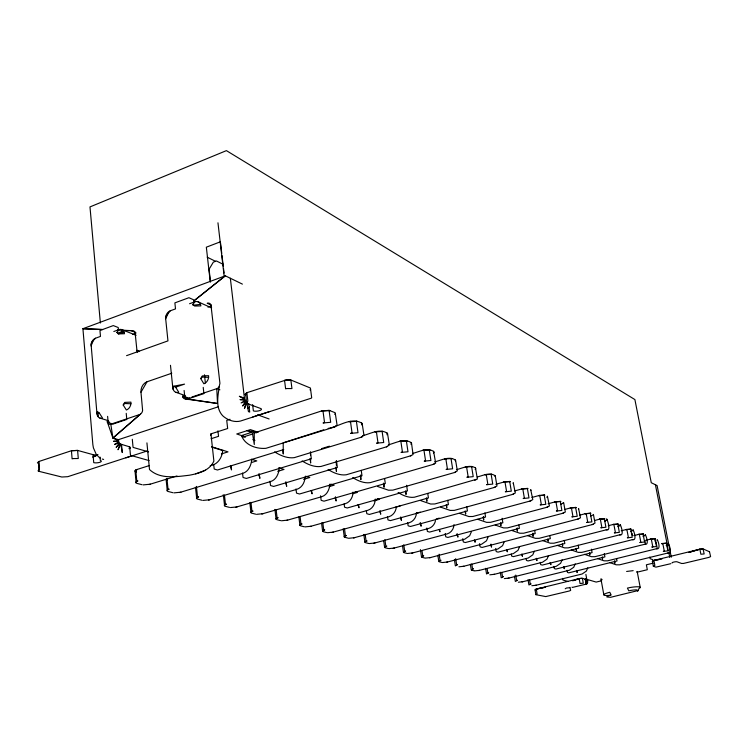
<?xml version="1.0" encoding="UTF-8"?>
<svg xmlns="http://www.w3.org/2000/svg" width="748" height="748" viewBox="0 0 748 748"><rect width="100%" height="100%" fill="white"/><g stroke="black" fill="none" stroke-linecap="round" stroke-linejoin="round"><path stroke-width="1.12" d="M208.599 377.366L208.599 375.692L202.325 375.917L200.744 378.619L203.858 383.78A6.676 5.255 -68.8 0 0 208.599 377.366L202.194 377.039L200.744 378.619M126.571 355.655L167.954 340.882L165.673 318.732C165.252 315.254 168.637 313.356 170.273 310.803L175.509 308.887L174.882 302.875L188.917 297.704L193.648 299.817M130.919 403.78L130.947 402.134L124.729 402.387L123.205 405.014L126.375 410.007A6.508 4.984 -70.5 0 0 130.919 403.78L124.598 403.49L123.205 405.014M96.96 413.709L97.492 411.681L99.362 413.139L102.541 418.067A6.461 4.899 -71 0 1 97.895 416.514L96.96 413.709L91.088 344.351L92.238 341.677L95.501 338.227L100.475 336.404L99.952 330.504L113.294 325.586L118.24 327.531L118.511 330.476M97.268 415.224L97.492 411.681L97.895 416.514L97.81 412.616L99.362 413.139M606.993 520.44C604.739 513.362 612.883 531.912 606.179 529.836L553.95 543.207L550.257 543.207L542.758 540.626M453.999 524.591C453.952 528.733 451.166 532.772 447.126 533.941L393.224 548.303M252.628 404.649L253.376 410.904A4.479 1.421 -6.6 0 0 259.547 410.624A4.479 1.421 -6.6 0 0 260.706 408.52L246.728 403.378L245.727 394.907L244.933 394.261L246.859 392.709L286.783 379.75L290.86 380.012L310.42 388.025L311.71 397.861L311.046 398.254L240.435 421.059C234.171 422.629 227.196 419.946 222.614 415.682C215.293 407.623 217.995 396.281 219.192 386.594L219.921 383.313L210.955 304.978A4.348 3.385 -66.2 0 0 207.215 303.258L211.319 305.109M416.458 512.904C416.374 517.223 413.494 521.459 409.296 522.702L353.524 537.934M396.309 506.639C396.206 511.043 393.289 515.381 388.988 516.681L332.243 532.38M375.262 499.047C375.309 503.881 372.467 508.911 367.679 510.351L309.924 526.545M620.307 525.666C618.83 520.253 625.861 536.727 619.512 534.867L568.162 547.882L564.525 547.882L557.288 545.385M353.028 492.1C353.056 497.046 350.176 502.198 345.277 503.703L286.484 520.43M304.969 477.084C304.941 482.273 301.968 487.687 296.844 489.323L235.882 507.209M633.079 530.678C632.172 526.47 638.371 541.328 632.303 539.691L581.804 552.379L578.223 552.37L571.229 549.958M109.311 421.984L107.104 421.311L112.92 438.048L118.436 439.665L118.623 440.74L113.481 441.273L118.988 441.788L114.575 444.443L119.502 442.751L116.127 447.341L120.129 443.555L118.016 449.763L120.821 444.153L129.684 446.855L130.433 454.868L131.087 456.065L67.797 476.682L61.813 477.018L39.018 471.352L38.737 461.544L71.443 450.726L77.605 450.418L93.051 454.653A4.31 1.272 -4.8 0 0 97.09 454.775M645.328 535.493C644.701 532.165 650.536 545.797 644.57 544.32L594.894 556.69L591.378 556.68L584.618 554.343M173.153 389.418L173.751 386.211L184.55 384.126L175.63 387.165L173.751 386.211L172.807 387.875L173.153 389.418A6.62 5.161 -69.4 0 0 178.763 392.27L175.63 387.165M657.109 540.112C656.641 537.064 662.214 550.21 656.361 548.77L607.488 560.841L604.019 560.822L597.474 558.56M210.618 435.392L210.955 433.868L227.654 428.511L226.738 420.357L230.019 419.291M91.05 345.931L93.051 341.116M668.422 544.563C668.086 541.73 673.434 554.455 667.693 553.053L619.596 564.824L616.174 564.805L609.844 562.618M587.806 567.797L586.357 571.098L582.103 574.006L535.372 585.413M548.499 555.661L546.975 559.158L542.506 562.244L493.587 574.501M562.113 559.869L560.617 563.291L556.222 566.32L508.051 578.279M575.212 563.908L573.735 567.274L569.406 570.238L521.973 581.916M488.126 537.017L486.471 540.813L481.684 544.189L429.539 557.784M504.189 541.973L502.563 545.694L497.85 548.995L446.556 562.225M519.57 546.723L517.981 550.369L513.352 553.595L462.872 566.488M534.334 551.285L532.772 554.848L528.228 558.008L478.542 570.574M471.362 531.837L469.66 535.718L464.789 539.177L411.783 553.146M435.486 520.748C434.71 524.264 432.166 527.434 428.651 528.453L373.832 543.235M165.673 318.732L168.01 313.674M129.039 448.725L129.684 446.855L130.348 448.08L129.815 448.417M136.847 469.529L135.753 469.95L136.828 481.347L137.922 480.927L135.678 482.273L136.155 483.096L135.089 471.736L135.902 472.053L136.847 469.529L148.983 465.686M709.525 551.781L703.111 548.939L699.857 549.21L653.902 560.402L652.378 561.29L653.341 566.255L655.931 567.143L670.844 563.674M329.924 484.115C329.485 489.267 327.156 495.092 321.696 496.7L261.837 513.988M569.976 587.339L570.659 590.415L569.2 591.014L545.76 596.586L535.877 594.679L535.063 589.854L536.288 589.059L579.158 578.615C582.935 577.456 587.573 579.027 586.787 583.973L573.174 587.255M535.877 594.679L537.101 593.884L536.288 589.059L545.32 587.245M245.727 394.907L246.859 392.709L247.869 401.199L245.933 402.733L246.728 403.378M223.297 450.399L222.67 450.511C222.165 457.524 217.79 464.686 210.207 465.63M637.698 590.911L639.054 588.48A9.584 1.646 -9.9 0 0 637.932 586.769A9.584 1.646 -9.9 0 0 627.432 588.087L628.797 590.845A7.031 1.197 -9.9 0 1 636.791 589.882L637.698 590.911L638.138 590.537L610.649 597.297L606.834 596.96A6.984 1.187 -9.8 0 1 611.163 595.015L609.788 592.276A9.518 1.627 -9.8 0 0 603.851 594.847L600.925 578.859M118.623 440.74L112.92 438.048L140.465 414.111A4.31 3.319 -70.7 0 0 142.606 410.437L140.97 392.186L147.01 381.789L171.806 373.224M636.857 571.921L637.174 571.435L640.232 587.498M116.931 332.439L118.876 329.653A6.414 4.843 -68.4 0 1 123.542 331.018L124.505 333.739L118.362 333.898L116.931 332.439L118.044 332.991L123.542 331.018L118.362 333.898L124.187 332.262M192.675 304.651L194.882 301.79A6.573 5.105 -66.5 0 1 200.52 304.389L200.875 305.895L194.676 306.026L192.675 304.651L194.33 305.1L200.52 304.389M653.341 566.255L654.865 565.376L653.902 560.402L659.456 559.429M334.702 414.299L335.282 413.747M361.574 424.827L362.163 424.303L361.508 422.975C350.625 416.842 338.844 426.809 328.157 428.408M140.465 414.111L112.92 438.048L110.807 424.2A4.264 3.254 -71.2 0 1 108.338 423.817M386.903 434.747L387.492 434.251L386.931 432.989C379.18 428.239 370.382 433.859 362.715 435.691M410.811 444.116L411.409 443.639L410.933 442.442C403.714 438.029 395.505 443.115 388.343 444.817M193.751 301.079L225.298 275.806L242.408 284.118M193.769 300.911L225.298 275.806L82.916 328.709L92.864 444.677L93.416 447.884L96.053 453.905M433.429 452.979L434.027 452.521L433.616 451.371C426.93 447.295 419.282 451.839 412.625 453.438M560.925 504.339L563.683 502.703L565.32 512.034L562.524 513.362L507.49 527.901L503.61 527.929L495.213 525.04M146.926 442.881L149.507 469.538C160.128 479.543 176.098 476.757 189.244 475.242C198.631 473.512 209.655 470.698 213.881 461.086L210.955 433.868M475.158 469.333L475.756 468.903L475.476 467.865C469.417 464.209 462.479 468.276 456.43 469.651M607.039 519.682L604.608 521.365L605.6 521.066M620.382 524.937L617.951 526.564L618.923 526.274M535.063 589.854L536.288 589.059L545.152 587.292M633.182 529.977L630.742 531.548L631.705 531.276M645.459 534.811L643.028 536.335L643.972 536.073M135.753 469.95L134.612 470.894L135.902 472.053M546.919 497.448L547.424 496.205L549.434 505.985L546.62 507.359L490.576 522.328L486.63 522.366L477.897 519.364M668.59 543.927L666.178 545.357L667.861 544.834M309.943 389.876L310.607 389.484M652.378 561.29L653.902 560.402L661.905 559.027M247.495 408.277L249.495 407.136M592.51 515.307L593.416 514.409L595.006 523.076L592.266 524.582L539.13 538.317L535.381 538.336L527.592 535.652M247.504 408.399L249.514 407.286M251.721 432.335L241.511 435.57C244.876 445.144 256.321 449.118 265.914 448.323L334.085 427.145L337.067 425.088L335.197 412.737L329.083 410.334L321.444 410.998L254.245 432.933L252.665 430.783L251.796 431.316L246.99 430.717L252.413 432.886L254.292 444.499L254.245 432.933M274.647 451.876C280.229 455.504 287.494 458.599 294.245 457.654L361.004 437.3L363.977 435.336L362.126 423.34L361.508 422.975M302.136 460.918C307.503 464.405 314.478 467.369 320.976 466.462L386.37 446.874L389.343 445.004L387.511 433.335L386.931 432.989M328.12 469.454C333.281 472.82 339.985 475.653 346.24 474.784L410.325 455.915L413.055 454.569L411.475 442.769L410.933 442.442M352.701 477.533C357.684 480.786 364.126 483.498 370.157 482.666L432.97 464.461L435.673 463.171L433.616 451.371M377.712 486.518L388.521 490.22L392.84 490.127L454.419 472.558L457.346 470.903L455.579 460.142C449.006 455.7 441.198 460.385 434.551 461.927M92.986 456.963L97.118 455.065M92.92 457.14L98.072 454.812M398.104 492.455C402.742 495.494 408.735 498.009 414.364 497.224L477.402 479.038L475.476 467.865M420.778 500.636L430.67 504.03L434.831 503.965L494.082 487.528L496.962 485.994L495.241 475.756C489.66 471.951 482.946 475.606 477.252 476.972M440.74 507.181L450.221 510.435L454.307 510.379L512.455 494.456L515.316 492.988L513.221 482.731L513.39 483.685M459.758 513.418L468.856 516.541L472.867 516.494L529.939 501.067L532.782 499.636L530.734 489.631L530.865 490.548M511.763 530.463L519.841 533.24L523.656 533.221L577.727 519.093L580.495 517.812L578.569 508.472L578.578 509.285M220.323 241.828L206.336 247.195L210.244 281.744M334.085 427.145L335.347 426.678M195.621 473.858L205.588 470.174M113.836 331.504L118.876 329.653M189.571 303.735L194.882 301.79M132.611 334.534L135.856 333.356M207.963 307.157L211.245 305.969M361.004 437.3L362.247 436.851M386.37 446.874L387.595 446.444M410.325 455.915L411.522 455.504M572.716 580.822L579.158 578.615L582.393 578.335L583.272 583.206L580.027 583.496L579.158 578.615L575.006 580.009M432.97 464.461L434.149 464.059M110.807 424.2L139.596 414.551M189.73 397.73L185.56 398.983A4.376 3.422 -69.6 0 1 182.764 396.926L182.531 395.907L187.813 397.768L188.047 398.787L182.764 396.926M191.899 397.01L216.78 388.661A4.413 3.497 -68.9 0 0 219.192 386.594M113.2 424.004L126.795 419.441L126.225 413.345M189.581 398.394L203.905 393.598L203.222 387.371M454.419 472.558L455.579 472.175M118.436 439.665L218.257 406.8M474.765 480.235L475.896 479.861M125.898 457.841L146.804 451.1M252.759 416.963L269.729 411.494M494.082 487.528L495.195 487.163M323.762 429.81L283.193 442.807L283.286 454.045L282.688 449.473M211.104 438.711L218.538 436.336L217.93 430.848M242.801 437.122L252.955 433.915M512.455 494.456L513.549 494.11M321.603 448.622L329.382 446.173M221.445 453.914L227.99 451.867L211.693 446.762M149.076 484.545L176.996 475.943M529.939 501.067L531.024 500.73M283.744 449.567L217.49 469.996L214.209 469.043L213.704 464.489M251.45 462.545L256.798 460.899L251.431 459.216M546.62 507.359L547.676 507.032M179.632 492.53L242.885 473.306C248.775 471.474 251.113 465.134 251.777 459.637L252.366 459.515M277.714 471.334L284.006 469.435L278.686 467.771M562.524 513.362L563.571 513.044M208.524 500.066L270.608 481.544C276.349 479.786 278.686 473.634 279.275 468.248L279.827 468.126M577.727 519.093L578.756 518.794M590.677 515.933L591.687 515.634M303.594 479.346L309.766 477.514L305.521 476.186M592.266 524.582L593.276 524.283M688.852 552.435L699.857 549.21L703.111 548.939L704.139 553.959L700.876 554.231L699.857 549.21L689.03 552.361M329.12 486.639L334.169 485.171L330.99 484.171M606.179 529.836L607.18 529.547M352.869 493.717L357.338 492.436L355.197 491.763M495.84 484.293L504.947 481.731L506.583 491.473L505.33 491.773L511.314 491.165L509.678 481.441L503.694 482.03L510.388 481.609L509.678 481.441M619.512 534.867L620.494 534.586M373.869 500.889L379.348 499.337L377.188 498.664M514.783 490.894L522.759 488.696L524.385 498.215L523.161 498.505L528.986 497.906L527.349 488.397L521.534 488.986L528.032 488.566L527.349 488.397M632.303 539.691L633.266 539.42M395.991 507.107L400.292 505.9M531.903 497.467L539.729 495.326L541.346 504.629L540.15 504.909L545.825 504.32L544.198 495.026L538.532 495.606L544.853 495.185L544.198 495.026M654.827 540.935L655.762 540.673M644.57 544.32L645.524 544.058L644.86 540.636M656.361 548.77L657.296 548.518L655.977 541.795M416.019 513.324L420.245 512.165M548.106 503.769L555.914 501.656L557.531 510.753L556.353 511.024L561.888 510.454L560.271 501.356L554.745 501.927L560.897 501.506L560.271 501.356M667.693 553.053L668.619 552.8M436.159 518.981L439.272 518.13M564.684 509.481L571.379 507.696L572.977 516.606L571.827 516.868L577.232 516.298L575.614 507.396L570.228 507.967L576.222 507.546L575.614 507.396M579.466 515.241L586.161 513.474L587.75 522.197L586.619 522.45L591.892 521.889L590.294 513.175L585.03 513.736L590.873 513.315L590.294 513.175M594.725 520.449L600.298 519L601.888 527.546L600.775 527.798L605.917 527.237L604.328 518.71L599.195 519.252L604.889 518.832L604.328 518.71M608.274 525.732L613.846 524.292L615.426 532.67L614.332 532.913L619.363 532.361L617.783 524.002L612.762 524.544L618.325 524.124L617.783 524.002M621.251 530.8L626.843 529.369L628.404 537.578L627.329 537.812L632.247 537.279L630.676 529.079L625.767 529.612L631.2 529.201L630.676 529.079M633.808 535.633L639.306 534.24L640.849 542.291L639.802 542.524L644.608 541.991L643.056 533.95L638.25 534.474L643.551 534.063L643.056 533.95M645.767 540.308L651.274 538.925L652.808 546.816L651.779 547.04L656.482 546.517L654.939 538.635L650.236 539.149L655.426 538.738L654.939 538.635M653.154 563.16L646.375 564.805L647.319 569.724L637.137 572.183M601.71 580.738L596.175 582.075L586.778 579.335L585.89 574.408M661.765 543.637L662.775 543.413L664.299 551.164L663.289 551.388L667.889 550.874L666.365 543.132L661.765 543.637L666.833 543.235L666.365 543.132M123.457 330.485L132.452 330.653A4.236 3.216 -68.2 0 1 135.098 332.57L136.921 350.288A8.527 6.526 -68.5 0 0 137.352 352.261M150.423 484.199L143.111 484.9M180.951 492.193L173.873 492.876M626.618 571.453L633.173 570.649M209.814 499.748L202.951 500.421M237.144 506.901L230.496 507.565M263.072 513.689L256.62 514.334M287.7 520.131L281.426 520.776M311.112 526.265L305.016 526.891M333.412 532.099L327.474 532.716M354.664 537.662L348.886 538.27M374.954 542.973L369.316 543.572M394.327 548.041L388.838 548.63M412.859 552.894L407.501 553.473M430.605 557.54L425.369 558.111M447.603 561.991L442.489 562.552M463.9 566.255L458.907 566.806M479.552 570.35L474.662 570.892M494.578 574.286L489.8 574.819M509.033 578.064L504.358 578.597M522.936 581.71L518.355 582.225M536.316 585.207L531.837 585.721M491.847 474.307L484.956 474.728L486.228 474.419L487.874 484.395L486.593 484.704L492.754 484.087L491.109 474.12M472.343 466.63L465.237 467.042L466.546 466.724L468.183 476.944L466.874 477.261L473.213 476.635L471.567 466.434M451.801 458.533L444.471 458.954L445.808 458.627L447.444 469.099L446.107 469.426L452.634 468.79L450.988 458.328M430.128 449.997L422.564 450.418L423.929 450.072L425.565 460.815L424.2 461.151L430.923 460.516L429.277 449.782M407.239 440.983L399.423 441.395L400.816 441.04L402.452 452.073L401.05 452.418L407.987 451.764L406.351 440.75M383.023 431.446L374.935 431.848L376.366 431.484L377.992 442.816L376.562 443.171L383.724 442.507L382.088 431.203M357.366 421.339L348.989 421.741L350.457 421.358L352.065 432.999L350.597 433.373L358.002 432.699L356.375 421.077M330.13 410.615L321.444 410.998L322.94 410.605L324.539 422.583L323.033 422.975L330.691 422.293L329.083 410.334M102.495 329.475L82.916 328.709L102.607 329.569M117.473 330.064L132.452 330.653M185.56 398.983L217.509 403.49L216.78 388.661L219.884 389.811M569.733 587.722L566.507 588.003L565.217 588.807M217.509 403.49L186.486 398.824L188.599 399.563M136.968 483.395L141.989 484.695M168.057 491.455L172.797 492.689M197.453 499.075L201.932 500.244M225.279 506.293L229.524 507.396M251.655 513.137L255.685 514.185M276.704 519.626L280.537 520.627M300.518 525.807L304.165 526.751M323.192 531.688L326.661 532.585M344.8 537.288L348.11 538.139M365.407 542.627L368.568 543.45M385.098 547.732L388.119 548.518M403.92 552.613L406.809 553.361M421.937 557.288L424.705 558.008M439.198 561.767L441.853 562.449M471.623 570.172L474.073 570.808M102.261 459.057L103.635 459.431M571.996 587.171L572.472 587.302M568.274 581.533L562.898 580.027L562.608 578.391M601.261 579.223L602.121 579.466M131.152 455.513L149.123 460.6M148.6 451.904L133.06 447.388L132.303 439.272M107.31 422.311L112.826 423.994M99.942 418.113L108.544 420.759M211.834 447.117L222.67 450.511M242.212 436.121L245.4 437.187M252.824 439.665L254.946 440.366M253.086 431.774L256.368 432.868M244.755 436.654L236.751 433.98L250.421 429.623L258.144 432.279M39.018 471.352L37.998 470.857L39.345 469.576L38.737 461.544L37.4 462.844L38.419 463.349M176.014 392.345L185.28 395.627M652.761 559.635L650.143 558.7L649.816 557.036M257.546 414.803L269.112 418.974M248.729 403.752L249.71 412.083L248.448 411.634L246.793 402.901L244.437 408.567L246.129 402.265L242.614 405.996L245.531 401.405L241.09 402.948L245.026 400.395L239.968 399.628L244.652 399.292L244.437 398.179L239.332 396.281L244.652 399.292L245.531 401.405L247.466 403.284M139.072 351.111L136.921 350.288L138.81 351.672M121.485 329.522L136.155 335.282M131.573 330.84L135.865 332.542M197.631 301.622L211.656 307.905M223.091 264.278L216.434 260.968L213.339 262.137L209.085 269.261L210.497 281.959M207.196 257.19L215.555 261.333M97.951 456.299L100.073 458.057M167.29 491.174L166.898 490.389L169.142 489.099L168.057 489.501L166.944 478.411M165.785 479.309L166.954 480.412L166.187 480.113L167.187 490.062M195.256 487.266L196.313 488.313L195.593 488.033L196.733 498.804L196.397 498.056L198.641 496.822L197.566 497.205L196.425 486.406M223.156 494.802L224.11 495.802L223.437 495.531L224.596 506.031L224.325 505.321L226.56 504.133L225.503 504.507L224.447 495.026M586.853 579.625L587.881 581.074L586.843 579.345M586.254 579.588L587.704 582.449L586.292 579.251M576.437 570.453L577.166 572.538L576.717 570.434M563.543 566.591L564.282 568.714L563.824 566.573M550.145 562.571L550.883 564.731L550.425 562.561M536.204 558.401L536.952 560.598L536.494 558.382M521.786 554.324L522.441 556.297L521.982 554.034M506.667 549.799L507.331 551.809L506.938 549.827M490.894 545.086L491.567 547.125L490.969 544.105M586.077 579.597L587.339 583.44L585.637 578.971L586.787 583.973M474.438 540.159L475.12 542.244L474.718 540.187M456.906 533.95L457.926 537.139L457.327 533.988M439.263 529.631L439.955 531.809L439.553 529.659M420.096 522.889L421.133 526.218L420.535 522.927M455.102 459.842L455.448 460.927M400.479 517.336L401.414 520.365L400.816 516.999M379.788 511.127L380.723 514.222L380.124 510.781M358.049 504.601L358.993 507.78L358.47 504.685M335.188 497.738L336.142 500.992L335.431 496.775M311.112 490.52L312.066 493.848L311.542 490.604M285.53 482.217L286.69 486.312L285.988 481.88M258.724 474.157L259.883 478.355L259.191 473.802M230.375 465.63L231.534 469.94L230.926 465.789M494.83 475.485L495.045 476.485M709.459 551.538L710.6 556.606L708.833 557.4L683.466 563.44L681.559 563.468L677.024 561.795A2.581 0.468 -10.3 0 0 673.78 562.075A2.581 0.468 -10.3 0 0 672.218 562.954M671.283 557.195L657.099 485.555L651.274 482.731L634.893 399.563L226.41 150.629L89.984 206.916L100.372 323.014M655.407 484.741L667.16 544.179M668.74 552.183L669.647 556.755M667.094 545.105L668.179 550.603M632.097 533.315L632.481 535.344M614.445 560.981L614.884 563.272L614.753 561.131M602.205 557.223L602.589 559.224L602.458 557.045M616.623 558.756L617.035 560.963L568.789 572.828L567.47 572.444L567.087 570.266M589.424 552.968L589.807 555.016L589.676 552.791M604.272 553.539L604.898 556.905L555.914 569.06L554.333 568.602L553.941 566.376M576.11 548.546L576.502 550.631L576.381 548.368M591.453 549.191L592.079 552.622L542.309 565.077L540.664 564.6L540.28 562.337M562.253 543.946L562.636 546.068L562.524 543.749M585.226 579.158L586.105 584.01L585.46 579.139M578.185 545.105L578.728 548.162L528.153 560.935L526.442 560.439L526.106 558.419M547.807 539.14L548.191 541.309L548.088 539.243M564.273 540.393L564.824 543.515L513.418 556.624L511.641 556.101L511.295 554.044M532.726 534.128L533.118 536.344L532.969 533.184M549.771 535.484L550.332 538.663L498.065 552.127L496.205 551.585L495.69 548.434M516.99 528.901L517.382 531.155L517.233 527.929M534.642 530.36L535.194 533.605L482.049 547.442L480.113 546.872L479.599 543.656M120.821 444.153L122.279 452.559L121.541 444.499M500.58 523.722L500.926 525.732L500.786 522.441M529.537 579.794L530.267 584.076L531.108 583.842L528.93 584.973L528.032 579.625M518.832 525.012L519.393 528.322L465.331 542.543L463.311 541.954L462.788 538.672M515.755 575.072L516.672 580.532L517.523 580.289L515.344 581.448L514.437 576.007M483.18 516.971L483.704 520.066L483.573 516.69M502.114 518.28L502.862 522.796L447.865 537.429L445.743 536.812L445.228 533.464M465.144 510.959L465.667 514.119L465.583 511.819M501.815 572.398L502.544 576.839L503.404 576.596L501.225 577.783L500.309 572.239M484.891 512.913L485.555 517.018L429.586 532.08L427.379 531.435L426.856 528.013M446.229 504.657L446.752 507.892L446.649 504.75M487.126 568.48L487.855 573.005L488.734 572.753L486.546 573.978L485.639 568.33M466.761 506.761L467.425 510.959L410.456 526.48L408.137 525.807L407.679 522.693M471.773 563.964L472.577 569.013L473.465 568.76L471.277 570.013L470.361 564.254M426.369 498.037L426.893 501.347L426.79 498.14M669.61 556.568L669.703 557.195M447.743 500.3L448.407 504.601L390.4 520.617L387.969 519.907L387.511 516.718M455.7 558.681L456.663 564.862L457.561 564.6L455.373 565.89L454.419 559.728M405.5 491.081L406.024 494.475L405.93 491.184M439.113 554.221L440.076 560.533L440.993 560.261L438.805 561.598L437.851 555.306M427.763 493.53L428.436 497.925L369.362 514.456L366.801 513.708L366.352 510.445M383.434 483.115L384.051 487.238L383.967 483.863M421.984 550.65L422.779 556.016L423.714 555.736L421.526 557.11L420.413 549.621M406.594 485.274L407.426 490.903L347.25 507.986L344.566 507.2L344.117 503.862M403.761 544.731L404.724 551.304L405.659 551.014L403.49 552.435L402.536 545.881M360.284 475.382L360.901 479.608L360.798 474.999M384.64 478.898L385.304 483.507L323.996 501.179L321.163 500.347L320.574 495.793M384.893 539.663L385.846 546.367L386.8 546.077L384.64 547.545L383.696 540.851M335.843 467.229L336.46 471.558L336.385 467.304M361.247 470.389L361.985 475.719L299.499 494.007L296.517 493.128L295.984 488.93M365.164 534.362L366.109 541.215L367.081 540.907L364.912 541.87L364.931 542.431L363.827 534.455M310.018 458.599L310.635 463.049L310.579 458.674M336.478 460.927L337.367 467.481L273.656 486.443L270.514 485.517L269.991 481.207M344.463 528.546L345.436 535.82L346.418 535.503L344.239 536.494L344.295 537.083L343.182 528.789M322.799 522.721L323.762 530.164L324.763 529.836L322.566 530.865L322.659 531.473L321.556 522.992M310.448 452.044L311.327 458.786L246.363 478.449L243.044 477.476L242.53 473.054M300.07 516.606L301.023 524.226L302.033 523.89L299.826 524.946L299.957 525.582L298.863 516.905M276.18 510.183L277.125 517.981L278.153 517.635L275.937 518.738L276.106 519.393L274.899 509.397M230.347 278.265L244.437 398.179M250.926 502.291L251.992 511.417L253.03 511.062L250.795 512.202L251.019 512.885L249.832 502.647M220.538 242.932L221.754 253.357M222.025 255.666L223.231 266.101M223.502 268.41L224.045 273.048M217.958 222.801L224.204 276.508M204.466 374.767L205.354 382.883M184.111 390.465L184.765 396.692M170.479 365.295L172.807 387.875M107.618 416.356L108.161 422.452M100.036 457.075L100.326 460.506A4.32 1.253 -4.9 0 1 99.793 462.32A4.32 1.253 -4.9 0 1 93.734 462.647L93.051 454.653M563.356 502.478L563.403 503.32M336.282 460.908L336.348 465.172M310.485 452.11L310.532 455.392M140.97 392.186A8.611 6.629 -69.9 0 1 147.01 381.789M610.172 595.305A9.518 1.627 -9.8 0 1 603.851 594.847M165.691 317.105A6.526 5.021 -67.1 0 1 170.273 310.803M91.088 344.351A6.358 4.768 -68.9 0 1 95.501 338.227M286.69 388.53L285.614 388.82L284.539 380.246L290.86 380.012L291.944 388.577L286.69 388.53M73.061 458.571L72.098 458.833L71.443 450.726L77.605 450.418L78.278 458.505L73.061 458.571"/></g></svg>
